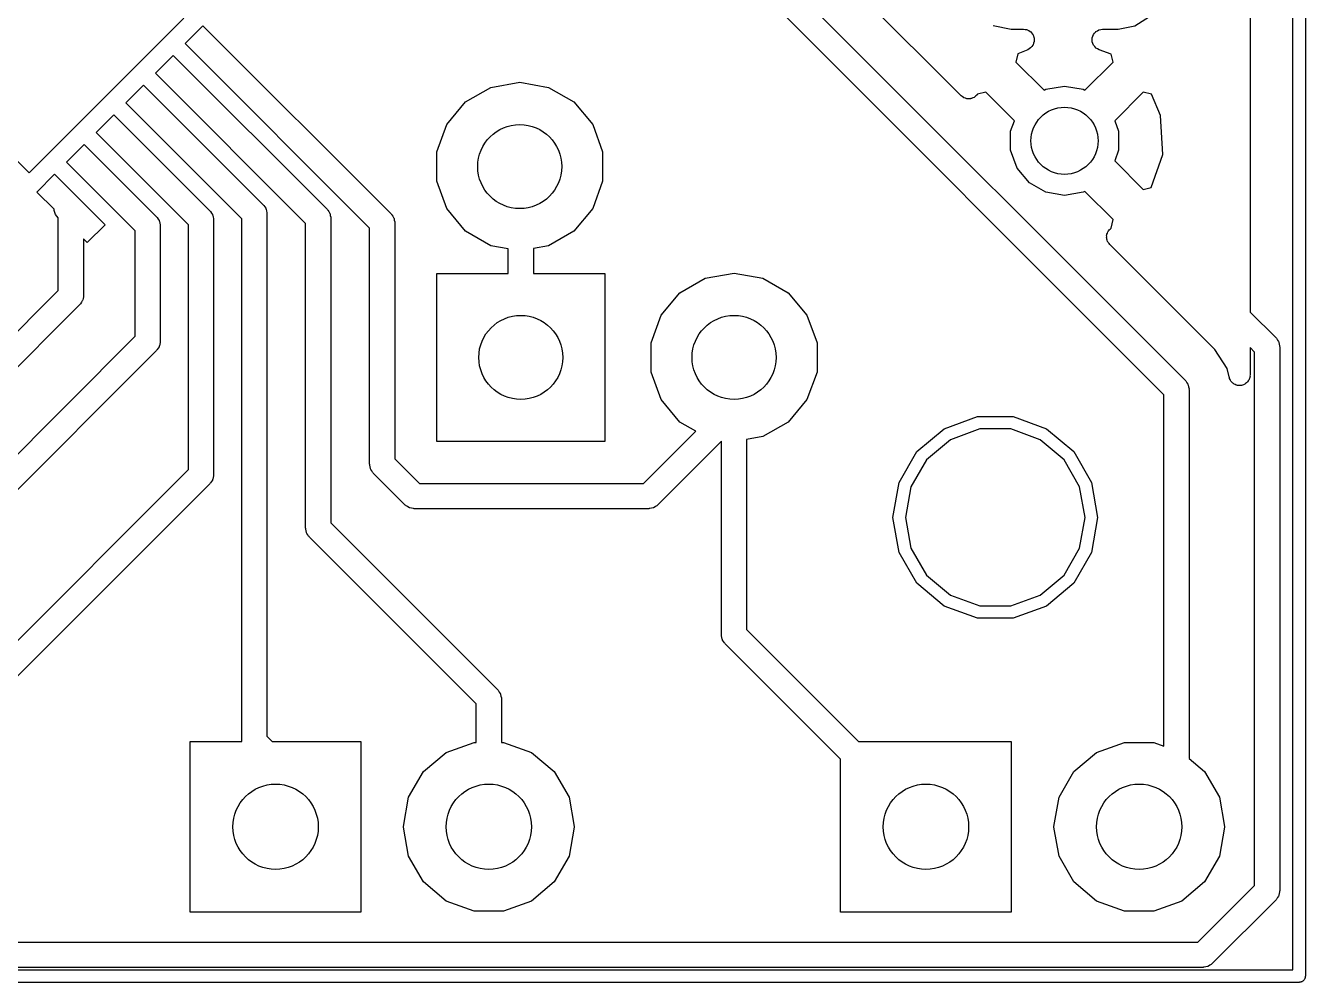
# Model space of a CAD drawing. Extents: x 10 to 287, y -200 to -10.
# Drawn here: x 172.79 to 188.03, y -119.33 to -107.94 of the extents above; entities that cross this region are included whole.
import ezdxf

# ---------------------------------------------------------------- set-up
doc = ezdxf.new("R2010")
doc.units = 0
doc.header["$MEASUREMENT"] = 0
doc.layers.add('BLACK', color=7, linetype='CONTINUOUS')

msp = doc.modelspace()

# ---------------------------------------------------------------- linework, layer by layer
at = {"layer": 'Black'}
for p, q in [((188.035, -96.774), (188.035, -119.253)), ((187.885, -119.178), (187.885, -96.849)), ((187.377, -105.833), (187.377, -111.346)), ((183.933, -108.771), (181.924, -106.762)), ((181.379, -106.935), (186.606, -112.162)), ((186.349, -112.33), (181.123, -107.104)), ((174.673, -107.848), (172.834, -109.687)), ((184.315, -107.934), (184.529, -107.977)), ((186.003, -107.94), (186.177, -107.828)), ((174.69, -108.149), (174.903, -107.937)), ((174.903, -107.937), (177.144, -110.178)), ((184.529, -107.977), (184.678, -107.977)), ((184.678, -107.977), (184.697, -107.981)), ((184.697, -107.981), (184.717, -107.983)), ((184.717, -107.983), (184.719, -107.985)), ((184.719, -107.985), (184.722, -107.985)), ((184.722, -107.985), (184.739, -107.995)), ((184.739, -107.995), (184.756, -108.004)), ((184.756, -108.004), (184.758, -108.006)), ((184.758, -108.006), (184.76, -108.007)), ((184.76, -108.007), (184.772, -108.022)), ((184.772, -108.022), (184.785, -108.036)), ((184.785, -108.036), (184.787, -108.039)), ((184.787, -108.039), (184.788, -108.041)), ((184.788, -108.041), (184.795, -108.059)), ((184.795, -108.059), (184.802, -108.077)), ((184.802, -108.077), (184.802, -108.08)), ((184.802, -108.08), (184.803, -108.082)), ((184.803, -108.082), (184.803, -108.102)), ((185.495, -108.082), (185.502, -108.062)), ((185.495, -108.083), (185.495, -108.082)), ((185.495, -108.084), (185.495, -108.083)), ((185.495, -108.105), (185.495, -108.084)), ((185.502, -108.062), (185.509, -108.043)), ((185.509, -108.043), (185.51, -108.042)), ((185.51, -108.041), (185.524, -108.025)), ((185.51, -108.042), (185.51, -108.041)), ((185.524, -108.025), (185.537, -108.008)), ((185.537, -108.008), (185.538, -108.008)), ((185.538, -108.007), (185.557, -107.997)), ((185.538, -108.008), (185.538, -108.007)), ((185.557, -107.997), (185.575, -107.986)), ((185.575, -107.986), (185.576, -107.986)), ((185.576, -107.986), (185.577, -107.985)), ((185.577, -107.985), (185.598, -107.981)), ((185.598, -107.981), (185.618, -107.977)), ((185.618, -107.977), (185.619, -107.978)), ((185.619, -107.978), (185.62, -107.977)), ((185.62, -107.977), (185.804, -107.977)), ((185.804, -107.977), (186.003, -107.94)), ((176.888, -110.346), (174.69, -108.149)), ((184.727, -108.222), (184.611, -108.27)), ((184.743, -108.211), (184.727, -108.222)), ((184.76, -108.202), (184.743, -108.211)), ((184.762, -108.2), (184.76, -108.202)), ((184.764, -108.198), (184.762, -108.2)), ((184.776, -108.183), (184.764, -108.198)), ((184.788, -108.168), (184.776, -108.183)), ((184.789, -108.165), (184.788, -108.168)), ((184.791, -108.163), (184.789, -108.165)), ((184.797, -108.145), (184.791, -108.163)), ((184.803, -108.126), (184.797, -108.145)), ((184.803, -108.102), (184.804, -108.121)), ((184.804, -108.121), (184.803, -108.124)), ((184.803, -108.124), (184.803, -108.126)), ((185.495, -108.126), (185.495, -108.105)), ((185.495, -108.127), (185.495, -108.126)), ((185.495, -108.128), (185.495, -108.127)), ((185.503, -108.148), (185.495, -108.128)), ((185.51, -108.168), (185.503, -108.148)), ((185.511, -108.169), (185.51, -108.168)), ((185.525, -108.186), (185.511, -108.169)), ((185.511, -108.169), (185.511, -108.169)), ((185.538, -108.202), (185.525, -108.186)), ((185.539, -108.202), (185.538, -108.202)), ((185.54, -108.203), (185.539, -108.202)), ((185.558, -108.213), (185.54, -108.203)), ((185.577, -108.224), (185.558, -108.213)), ((185.578, -108.224), (185.577, -108.224)), ((185.723, -108.275), (185.578, -108.224)), ((185.578, -108.224), (185.578, -108.224)), ((174.337, -108.502), (174.549, -108.29)), ((174.549, -108.29), (176.382, -110.123)), ((184.611, -108.27), (184.587, -108.369)), ((184.587, -108.369), (184.923, -108.705)), ((185.409, -108.705), (185.745, -108.369)), ((185.745, -108.369), (185.723, -108.275)), ((176.126, -110.292), (174.337, -108.502)), ((173.983, -108.856), (174.195, -108.644)), ((174.195, -108.644), (175.62, -110.068)), ((178.031, -108.845), (178.333, -108.671)), ((178.333, -108.671), (178.676, -108.61)), ((178.676, -108.61), (179.019, -108.671)), ((179.019, -108.671), (179.321, -108.845)), ((184.923, -108.705), (184.943, -108.694)), ((184.943, -108.694), (185.166, -108.655)), ((185.166, -108.655), (185.389, -108.694)), ((185.389, -108.694), (185.409, -108.705)), ((177.807, -109.112), (178.031, -108.845)), ((179.321, -108.845), (179.545, -109.112)), ((183.948, -108.781), (183.933, -108.771)), ((183.961, -108.792), (183.948, -108.781)), ((183.966, -108.794), (183.961, -108.792)), ((183.969, -108.797), (183.966, -108.794)), ((183.986, -108.801), (183.969, -108.797)), ((184.003, -108.807), (183.986, -108.801)), ((184.008, -108.807), (184.003, -108.807)), ((184.012, -108.808), (184.008, -108.807)), ((184.029, -108.806), (184.012, -108.808)), ((184.047, -108.806), (184.029, -108.806)), ((184.051, -108.805), (184.047, -108.806)), ((184.056, -108.804), (184.051, -108.805)), ((184.072, -108.797), (184.056, -108.804)), ((184.088, -108.791), (184.072, -108.797)), ((184.092, -108.787), (184.088, -108.791)), ((184.096, -108.785), (184.092, -108.787)), ((184.108, -108.773), (184.096, -108.785)), ((184.122, -108.762), (184.108, -108.773)), ((184.124, -108.758), (184.122, -108.762)), ((184.127, -108.754), (184.124, -108.758)), ((184.128, -108.752), (184.127, -108.754)), ((184.228, -108.728), (184.128, -108.752)), ((184.569, -109.069), (184.228, -108.728)), ((186.104, -108.728), (185.763, -109.069)), ((186.203, -108.752), (186.104, -108.728)), ((186.309, -109.006), (186.203, -108.752)), ((173.63, -109.21), (173.842, -108.997)), ((173.842, -108.997), (174.985, -110.141)), ((175.364, -110.237), (173.983, -108.856)), ((177.688, -109.439), (177.807, -109.112)), ((179.545, -109.112), (179.664, -109.439)), ((184.523, -109.194), (184.569, -109.069)), ((185.763, -109.069), (185.809, -109.194)), ((186.335, -109.47), (186.309, -109.006)), ((174.729, -110.309), (173.63, -109.21)), ((184.523, -109.42), (184.523, -109.194)), ((185.809, -109.194), (185.809, -109.42)), ((172.834, -109.687), (172.551, -109.403)), ((173.276, -109.563), (173.488, -109.351)), ((173.488, -109.351), (174.35, -110.213)), ((177.688, -109.788), (177.688, -109.439)), ((179.664, -109.439), (179.664, -109.788)), ((184.601, -109.633), (184.523, -109.42)), ((185.809, -109.42), (185.763, -109.545)), ((174.094, -110.381), (173.276, -109.563)), ((185.763, -109.545), (186.104, -109.886)), ((186.198, -109.864), (186.335, -109.47)), ((172.923, -109.917), (173.135, -109.705)), ((173.135, -109.705), (173.736, -110.306)), ((184.747, -109.807), (184.601, -109.633)), ((177.807, -110.115), (177.688, -109.788)), ((179.664, -109.788), (179.545, -110.115)), ((184.943, -109.92), (184.747, -109.807)), ((185.409, -109.909), (185.389, -109.92)), ((185.745, -110.245), (185.409, -109.909)), ((186.104, -109.886), (186.198, -109.864)), ((173.129, -110.123), (172.923, -109.917)), ((175.62, -110.068), (175.624, -110.074)), ((185.166, -109.959), (184.943, -109.92)), ((185.389, -109.92), (185.166, -109.959)), ((173.129, -110.137), (173.129, -110.123)), ((173.147, -110.186), (173.129, -110.137)), ((173.179, -110.225), (173.147, -110.186)), ((174.35, -110.213), (174.354, -110.218)), ((174.354, -110.218), (174.359, -110.222)), ((174.985, -110.141), (174.989, -110.146)), ((174.989, -110.146), (174.994, -110.15)), ((174.994, -110.15), (175.004, -110.167)), ((175.004, -110.167), (175.015, -110.183)), ((175.015, -110.183), (175.017, -110.19)), ((175.017, -110.19), (175.02, -110.195)), ((175.02, -110.195), (175.023, -110.215)), ((175.023, -110.215), (175.028, -110.234)), ((175.624, -110.074), (175.629, -110.078)), ((175.629, -110.078), (175.639, -110.095)), ((175.639, -110.095), (175.65, -110.111)), ((175.65, -110.111), (175.652, -110.118)), ((175.652, -110.118), (175.655, -110.123)), ((175.655, -110.123), (175.658, -110.143)), ((175.658, -110.143), (175.663, -110.161)), ((175.663, -110.161), (175.663, -110.168)), ((175.663, -110.168), (175.664, -110.175)), ((175.664, -110.175), (175.664, -116.397)), ((176.382, -110.123), (176.386, -110.129)), ((176.386, -110.129), (176.391, -110.133)), ((176.391, -110.133), (176.401, -110.15)), ((176.401, -110.15), (176.412, -110.166)), ((176.412, -110.166), (176.414, -110.172)), ((176.414, -110.172), (176.417, -110.178)), ((176.417, -110.178), (176.42, -110.197)), ((176.42, -110.197), (176.425, -110.216)), ((176.425, -110.216), (176.425, -110.223)), ((177.144, -110.178), (177.148, -110.184)), ((177.148, -110.184), (177.153, -110.188)), ((177.153, -110.188), (177.163, -110.205)), ((177.163, -110.205), (177.174, -110.221)), ((177.174, -110.221), (177.176, -110.227)), ((178.031, -110.382), (177.807, -110.115)), ((179.545, -110.115), (179.321, -110.382)), ((173.179, -111.089), (173.179, -110.225)), ((173.736, -110.306), (173.524, -110.518)), ((174.359, -110.222), (174.369, -110.239)), ((174.369, -110.239), (174.38, -110.255)), ((174.38, -110.255), (174.382, -110.262)), ((174.382, -110.262), (174.385, -110.267)), ((174.385, -110.267), (174.388, -110.287)), ((174.388, -110.287), (174.393, -110.306)), ((174.393, -110.306), (174.393, -110.312)), ((174.393, -110.312), (174.394, -110.319)), ((174.394, -110.319), (174.394, -111.697)), ((174.729, -113.222), (174.729, -110.309)), ((175.028, -110.234), (175.028, -110.24)), ((175.028, -110.24), (175.029, -110.247)), ((175.029, -110.247), (175.029, -113.284)), ((175.364, -116.459), (175.364, -110.237)), ((176.126, -113.919), (176.126, -110.292)), ((176.425, -110.223), (176.426, -110.229)), ((176.426, -110.229), (176.426, -113.857)), ((176.888, -113.157), (176.888, -110.346)), ((177.176, -110.227), (177.179, -110.233)), ((177.179, -110.233), (177.182, -110.252)), ((177.182, -110.252), (177.187, -110.271)), ((177.187, -110.271), (177.187, -110.278)), ((177.187, -110.278), (177.188, -110.284)), ((177.188, -110.284), (177.188, -113.095)), ((185.689, -110.379), (185.699, -110.369)), ((185.699, -110.369), (185.708, -110.358)), ((185.708, -110.358), (185.715, -110.354)), ((185.715, -110.354), (185.72, -110.348)), ((185.72, -110.348), (185.721, -110.348)), ((185.721, -110.348), (185.745, -110.245)), ((173.524, -110.518), (173.479, -110.473)), ((173.479, -110.473), (173.479, -111.151)), ((174.094, -111.634), (174.094, -110.381)), ((178.333, -110.557), (178.031, -110.382)), ((179.321, -110.382), (179.019, -110.557)), ((185.667, -110.435), (185.67, -110.427)), ((185.668, -110.449), (185.667, -110.435)), ((185.667, -110.463), (185.668, -110.449)), ((185.669, -110.471), (185.667, -110.463)), ((185.669, -110.479), (185.669, -110.471)), ((185.675, -110.492), (185.669, -110.479)), ((185.67, -110.427), (185.671, -110.419)), ((185.671, -110.419), (185.677, -110.406)), ((185.678, -110.505), (185.675, -110.492)), ((185.677, -110.406), (185.681, -110.393)), ((185.683, -110.512), (185.678, -110.505)), ((185.681, -110.393), (185.686, -110.386)), ((185.686, -110.52), (185.683, -110.512)), ((185.686, -110.386), (185.689, -110.379)), ((185.696, -110.53), (185.686, -110.52)), ((178.539, -110.593), (178.333, -110.557)), ((178.539, -110.887), (178.539, -110.593)), ((179.019, -110.557), (178.839, -110.588)), ((178.839, -110.588), (178.839, -110.887)), ((185.704, -110.541), (185.696, -110.53)), ((186.956, -111.794), (185.704, -110.541)), ((177.689, -112.887), (177.689, -110.887)), ((177.689, -110.887), (178.539, -110.887)), ((178.839, -110.887), (179.689, -110.887)), ((179.689, -110.887), (179.689, -112.887)), ((180.584, -111.118), (180.886, -110.944)), ((180.886, -110.944), (181.229, -110.883)), ((181.229, -110.883), (181.572, -110.944)), ((181.572, -110.944), (181.874, -111.118)), ((168.632, -115.636), (173.179, -111.089)), ((180.36, -111.385), (180.584, -111.118)), ((181.874, -111.118), (182.098, -111.385)), ((173.435, -111.257), (168.8, -115.892)), ((173.439, -111.251), (173.435, -111.257)), ((173.444, -111.247), (173.439, -111.251)), ((173.454, -111.23), (173.444, -111.247)), ((173.465, -111.214), (173.454, -111.23)), ((173.467, -111.208), (173.465, -111.214)), ((173.47, -111.202), (173.467, -111.208)), ((173.474, -111.183), (173.47, -111.202)), ((173.479, -111.164), (173.474, -111.183)), ((173.479, -111.151), (173.478, -111.157)), ((173.478, -111.157), (173.479, -111.164)), ((180.24, -111.713), (180.36, -111.385)), ((182.098, -111.385), (182.218, -111.713)), ((187.377, -111.346), (187.685, -111.654)), ((168.866, -116.862), (174.094, -111.634)), ((174.388, -111.729), (174.385, -111.748)), ((174.393, -111.71), (174.388, -111.729)), ((174.394, -111.697), (174.393, -111.703)), ((174.393, -111.703), (174.393, -111.71)), ((180.24, -112.061), (180.24, -111.713)), ((182.218, -111.713), (182.218, -112.061)), ((187.685, -111.654), (187.689, -111.659)), ((187.689, -111.659), (187.694, -111.664)), ((187.694, -111.664), (187.704, -111.681)), ((187.704, -111.681), (187.715, -111.697)), ((187.715, -111.697), (187.717, -111.703)), ((187.717, -111.703), (187.72, -111.709)), ((187.72, -111.709), (187.723, -111.728)), ((187.723, -111.728), (187.728, -111.747)), ((174.35, -111.803), (168.985, -117.168)), ((174.354, -111.797), (174.35, -111.803)), ((174.359, -111.793), (174.354, -111.797)), ((174.369, -111.776), (174.359, -111.793)), ((174.38, -111.76), (174.369, -111.776)), ((174.382, -111.754), (174.38, -111.76)), ((174.385, -111.748), (174.382, -111.754)), ((187.105, -112.017), (186.956, -111.794)), ((187.429, -111.822), (187.377, -111.77)), ((187.377, -111.77), (187.377, -112.095)), ((187.429, -118.175), (187.429, -111.822)), ((187.728, -111.747), (187.728, -111.753)), ((187.728, -111.753), (187.729, -111.76)), ((187.729, -111.76), (187.729, -118.237)), ((187.125, -112.119), (187.105, -112.017)), ((180.36, -112.389), (180.24, -112.061)), ((182.218, -112.061), (182.098, -112.389)), ((186.606, -112.162), (186.609, -112.167)), ((186.609, -112.167), (186.614, -112.172)), ((186.614, -112.172), (186.624, -112.189)), ((186.624, -112.189), (186.635, -112.205)), ((187.129, -112.128), (187.125, -112.119)), ((187.131, -112.138), (187.129, -112.128)), ((187.137, -112.149), (187.131, -112.138)), ((187.141, -112.16), (187.137, -112.149)), ((187.148, -112.168), (187.141, -112.16)), ((187.153, -112.176), (187.148, -112.168)), ((187.162, -112.184), (187.153, -112.176)), ((187.171, -112.194), (187.162, -112.184)), ((187.179, -112.198), (187.171, -112.194)), ((187.186, -112.205), (187.179, -112.198)), ((187.323, -112.197), (187.314, -112.205)), ((187.334, -112.19), (187.323, -112.197)), ((187.34, -112.182), (187.334, -112.19)), ((187.347, -112.176), (187.34, -112.182)), ((187.354, -112.165), (187.347, -112.176)), ((187.361, -112.156), (187.354, -112.165)), ((187.364, -112.146), (187.361, -112.156)), ((187.369, -112.138), (187.364, -112.146)), ((187.372, -112.126), (187.369, -112.138)), ((187.376, -112.114), (187.372, -112.126)), ((187.377, -112.095), (187.375, -112.104)), ((187.375, -112.104), (187.376, -112.114)), ((186.349, -116.514), (186.349, -112.33)), ((186.635, -112.205), (186.637, -112.211)), ((186.637, -112.211), (186.64, -112.217)), ((186.64, -112.217), (186.644, -112.236)), ((186.644, -112.236), (186.649, -112.255)), ((186.649, -112.255), (186.648, -112.262)), ((186.648, -112.262), (186.649, -112.268)), ((186.649, -112.268), (186.649, -116.664)), ((187.198, -112.209), (187.186, -112.205)), ((187.209, -112.215), (187.198, -112.209)), ((187.219, -112.216), (187.209, -112.215)), ((187.228, -112.22), (187.219, -112.216)), ((187.24, -112.22), (187.228, -112.22)), ((187.253, -112.222), (187.24, -112.22)), ((187.262, -112.22), (187.253, -112.222)), ((187.272, -112.22), (187.262, -112.22)), ((187.284, -112.215), (187.272, -112.22)), ((187.296, -112.213), (187.284, -112.215)), ((187.304, -112.208), (187.296, -112.213)), ((187.314, -112.205), (187.304, -112.208)), ((180.584, -112.656), (180.36, -112.389)), ((182.098, -112.389), (181.874, -112.656)), ((180.773, -112.765), (180.584, -112.656)), ((181.874, -112.656), (181.572, -112.83)), ((183.731, -112.736), (184.129, -112.591)), ((184.129, -112.591), (184.552, -112.591)), ((184.552, -112.591), (184.95, -112.736)), ((180.151, -113.388), (180.773, -112.765)), ((183.406, -113.008), (183.731, -112.736)), ((184.155, -112.738), (183.806, -112.866)), ((184.526, -112.738), (184.155, -112.738)), ((184.875, -112.866), (184.526, -112.738)), ((184.95, -112.736), (185.275, -113.008)), ((179.689, -112.887), (177.689, -112.887)), ((181.079, -112.884), (180.319, -113.644)), ((181.079, -115.189), (181.079, -112.884)), ((181.572, -112.83), (181.379, -112.864)), ((181.379, -112.864), (181.379, -115.127)), ((183.806, -112.866), (183.521, -113.104)), ((185.16, -113.104), (184.875, -112.866)), ((177.188, -113.095), (177.481, -113.388)), ((183.194, -113.375), (183.406, -113.008)), ((183.521, -113.104), (183.335, -113.426)), ((185.346, -113.426), (185.16, -113.104)), ((185.275, -113.008), (185.487, -113.375)), ((171.261, -116.69), (174.729, -113.222)), ((176.889, -113.163), (176.888, -113.157)), ((176.889, -113.17), (176.889, -113.163)), ((176.894, -113.189), (176.889, -113.17)), ((176.897, -113.208), (176.894, -113.189)), ((176.9, -113.214), (176.897, -113.208)), ((176.902, -113.22), (176.9, -113.214)), ((176.913, -113.236), (176.902, -113.22)), ((176.923, -113.253), (176.913, -113.236)), ((176.928, -113.258), (176.923, -113.253)), ((176.932, -113.263), (176.928, -113.258)), ((177.313, -113.644), (176.932, -113.263)), ((174.985, -113.39), (171.445, -116.93)), ((174.989, -113.385), (174.985, -113.39)), ((174.994, -113.38), (174.989, -113.385)), ((175.004, -113.363), (174.994, -113.38)), ((175.015, -113.347), (175.004, -113.363)), ((175.017, -113.341), (175.015, -113.347)), ((175.02, -113.335), (175.017, -113.341)), ((175.023, -113.316), (175.02, -113.335)), ((175.028, -113.297), (175.023, -113.316)), ((175.029, -113.284), (175.028, -113.29)), ((175.028, -113.29), (175.028, -113.297)), ((177.481, -113.388), (180.151, -113.388)), ((183.121, -113.792), (183.194, -113.375)), ((185.487, -113.375), (185.56, -113.792)), ((183.335, -113.426), (183.271, -113.792)), ((185.41, -113.792), (185.346, -113.426)), ((177.318, -113.648), (177.313, -113.644)), ((177.323, -113.653), (177.318, -113.648)), ((177.34, -113.663), (177.323, -113.653)), ((177.356, -113.674), (177.34, -113.663)), ((177.362, -113.676), (177.356, -113.674)), ((177.368, -113.679), (177.362, -113.676)), ((177.387, -113.682), (177.368, -113.679)), ((177.406, -113.687), (177.387, -113.682)), ((177.412, -113.687), (177.406, -113.687)), ((177.419, -113.688), (177.412, -113.687)), ((180.213, -113.688), (177.419, -113.688)), ((180.219, -113.687), (180.213, -113.688)), ((180.226, -113.687), (180.219, -113.687)), ((180.245, -113.682), (180.226, -113.687)), ((180.264, -113.679), (180.245, -113.682)), ((180.27, -113.676), (180.264, -113.679)), ((180.276, -113.674), (180.27, -113.676)), ((180.292, -113.663), (180.276, -113.674)), ((180.309, -113.653), (180.292, -113.663)), ((180.314, -113.648), (180.309, -113.653)), ((180.319, -113.644), (180.314, -113.648)), ((176.426, -113.857), (178.414, -115.845)), ((183.194, -114.209), (183.121, -113.792)), ((183.271, -113.792), (183.335, -114.158)), ((185.346, -114.158), (185.41, -113.792)), ((185.56, -113.792), (185.487, -114.209)), ((176.127, -113.925), (176.126, -113.919)), ((176.127, -113.932), (176.127, -113.925)), ((176.132, -113.951), (176.127, -113.932)), ((176.135, -113.97), (176.132, -113.951)), ((176.138, -113.976), (176.135, -113.97)), ((176.14, -113.982), (176.138, -113.976)), ((176.151, -113.998), (176.14, -113.982)), ((176.161, -114.015), (176.151, -113.998)), ((176.166, -114.02), (176.161, -114.015)), ((176.17, -114.025), (176.166, -114.02)), ((178.158, -116.013), (176.17, -114.025)), ((183.335, -114.158), (183.521, -114.48)), ((185.16, -114.48), (185.346, -114.158)), ((183.406, -114.576), (183.194, -114.209)), ((185.487, -114.209), (185.275, -114.576)), ((183.521, -114.48), (183.806, -114.718)), ((184.875, -114.718), (185.16, -114.48)), ((183.731, -114.848), (183.406, -114.576)), ((185.275, -114.576), (184.95, -114.848)), ((183.806, -114.718), (184.155, -114.846)), ((184.526, -114.846), (184.875, -114.718)), ((184.129, -114.993), (183.731, -114.848)), ((184.155, -114.846), (184.526, -114.846)), ((184.95, -114.848), (184.552, -114.993)), ((184.552, -114.993), (184.129, -114.993)), ((181.08, -115.195), (181.079, -115.189)), ((181.08, -115.202), (181.08, -115.195)), ((181.085, -115.221), (181.08, -115.202)), ((181.088, -115.24), (181.085, -115.221)), ((181.091, -115.246), (181.088, -115.24)), ((181.093, -115.252), (181.091, -115.246)), ((181.104, -115.268), (181.093, -115.252)), ((181.379, -115.127), (182.711, -116.459)), ((181.114, -115.285), (181.104, -115.268)), ((181.119, -115.29), (181.114, -115.285)), ((181.123, -115.295), (181.119, -115.29)), ((182.499, -116.671), (181.123, -115.295)), ((178.414, -115.845), (178.418, -115.85)), ((178.418, -115.85), (178.423, -115.855)), ((178.423, -115.855), (178.433, -115.872)), ((178.158, -116.471), (178.158, -116.013)), ((178.433, -115.872), (178.444, -115.888)), ((178.444, -115.888), (178.446, -115.894)), ((178.446, -115.894), (178.449, -115.9)), ((178.449, -115.9), (178.452, -115.919)), ((178.452, -115.919), (178.457, -115.938)), ((178.457, -115.938), (178.457, -115.944)), ((178.457, -115.944), (178.458, -115.951)), ((178.458, -115.951), (178.458, -116.471)), ((174.752, -118.491), (174.752, -116.459)), ((174.752, -116.459), (175.364, -116.459)), ((175.664, -116.397), (175.726, -116.459)), ((175.726, -116.459), (176.784, -116.459)), ((176.784, -116.459), (176.784, -118.491)), ((177.8, -116.591), (178.132, -116.471)), ((178.132, -116.471), (178.158, -116.471)), ((178.458, -116.471), (178.484, -116.471)), ((178.484, -116.471), (178.816, -116.591)), ((182.711, -116.459), (184.531, -116.459)), ((184.531, -116.459), (184.531, -118.491)), ((185.547, -116.591), (185.879, -116.471)), ((185.879, -116.471), (186.231, -116.471)), ((186.231, -116.471), (186.349, -116.514)), ((177.53, -116.818), (177.8, -116.591)), ((178.816, -116.591), (179.086, -116.818)), ((185.277, -116.818), (185.547, -116.591)), ((182.499, -118.491), (182.499, -116.671)), ((186.649, -116.664), (186.833, -116.818)), ((177.353, -117.124), (177.53, -116.818)), ((179.086, -116.818), (179.263, -117.124)), ((185.1, -117.124), (185.277, -116.818)), ((186.833, -116.818), (187.01, -117.124)), ((177.292, -117.471), (177.353, -117.124)), ((179.263, -117.124), (179.324, -117.471)), ((185.039, -117.471), (185.1, -117.124)), ((187.01, -117.124), (187.071, -117.471)), ((177.292, -117.479), (177.292, -117.471)), ((177.353, -117.826), (177.292, -117.479)), ((179.324, -117.479), (179.263, -117.826)), ((179.324, -117.471), (179.324, -117.479)), ((185.039, -117.479), (185.039, -117.471)), ((185.1, -117.826), (185.039, -117.479)), ((187.071, -117.479), (187.01, -117.826)), ((187.071, -117.471), (187.071, -117.479)), ((177.53, -118.132), (177.353, -117.826)), ((179.263, -117.826), (179.086, -118.132)), ((185.277, -118.132), (185.1, -117.826)), ((187.01, -117.826), (186.833, -118.132)), ((177.8, -118.359), (177.53, -118.132)), ((179.086, -118.132), (178.816, -118.359)), ((185.547, -118.359), (185.277, -118.132)), ((186.833, -118.132), (186.563, -118.359)), ((186.755, -118.849), (187.429, -118.175)), ((187.715, -118.3), (187.704, -118.316)), ((187.717, -118.294), (187.715, -118.3)), ((187.72, -118.288), (187.717, -118.294)), ((187.723, -118.269), (187.72, -118.288)), ((187.728, -118.25), (187.723, -118.269)), ((187.729, -118.237), (187.728, -118.243)), ((187.728, -118.243), (187.728, -118.25)), ((178.132, -118.479), (177.8, -118.359)), ((178.816, -118.359), (178.484, -118.479)), ((185.879, -118.479), (185.547, -118.359)), ((186.563, -118.359), (186.231, -118.479)), ((187.685, -118.343), (186.923, -119.105)), ((187.689, -118.338), (187.685, -118.343)), ((187.694, -118.333), (187.689, -118.338)), ((187.704, -118.316), (187.694, -118.333)), ((176.784, -118.491), (174.752, -118.491)), ((178.484, -118.479), (178.132, -118.479)), ((184.531, -118.491), (182.499, -118.491)), ((186.231, -118.479), (185.879, -118.479)), ((161.86, -118.849), (186.755, -118.849)), ((148.347, -119.178), (187.885, -119.178)), ((186.817, -119.149), (161.798, -119.149)), ((186.823, -119.148), (186.817, -119.149)), ((186.83, -119.148), (186.823, -119.148)), ((186.849, -119.143), (186.83, -119.148)), ((186.868, -119.14), (186.849, -119.143)), ((186.874, -119.137), (186.868, -119.14)), ((186.88, -119.135), (186.874, -119.137)), ((186.896, -119.124), (186.88, -119.135)), ((186.913, -119.114), (186.896, -119.124)), ((186.918, -119.109), (186.913, -119.114)), ((186.923, -119.105), (186.918, -119.109)), ((187.96, -119.328), (148.27, -119.328)), ((187.966, -119.327), (187.96, -119.328)), ((187.973, -119.327), (187.966, -119.327)), ((187.979, -119.325), (187.973, -119.327)), ((187.986, -119.323), (187.979, -119.325)), ((187.991, -119.32), (187.986, -119.323)), ((187.998, -119.318), (187.991, -119.32)), ((188.003, -119.314), (187.998, -119.318)), ((188.008, -119.31), (188.003, -119.314)), ((188.012, -119.305), (188.008, -119.31)), ((188.017, -119.301), (188.012, -119.305)), ((188.021, -119.296), (188.017, -119.301)), ((188.025, -119.29), (188.021, -119.296)), ((188.027, -119.284), (188.025, -119.29)), ((188.03, -119.279), (188.027, -119.284)), ((188.032, -119.272), (188.03, -119.279)), ((188.034, -119.266), (188.032, -119.272)), ((188.035, -119.253), (188.034, -119.259)), ((188.034, -119.259), (188.034, -119.266))]:
    msp.add_line(p, q, dxfattribs=at)
for centre, radius in [((185.166, -109.307), 0.4), ((185.166, -109.307), 0.4), ((178.676, -109.614), 0.5004), ((178.676, -109.614), 0.5004), ((178.689, -111.887), 0.5004), ((178.689, -111.887), 0.5004), ((181.229, -111.887), 0.5004), ((181.229, -111.887), 0.5004), ((175.768, -117.475), 0.508), ((175.768, -117.475), 0.508), ((178.308, -117.475), 0.508), ((178.308, -117.475), 0.508), ((183.515, -117.475), 0.508), ((183.515, -117.475), 0.508), ((186.055, -117.475), 0.508), ((186.055, -117.475), 0.508)]:
    msp.add_circle(centre, radius, dxfattribs=at)

doc.saveas('drawing.dxf')
